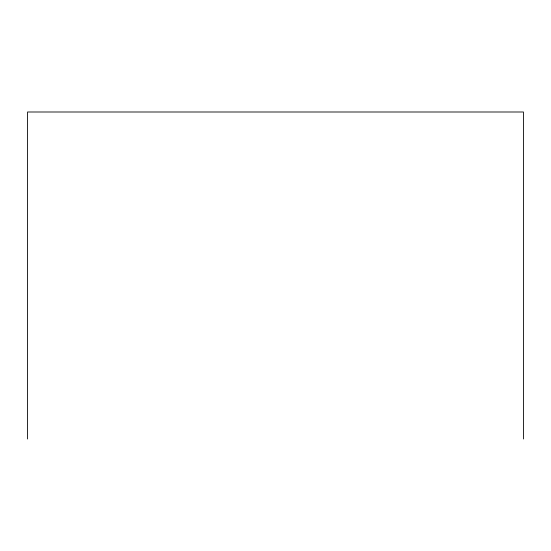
<?xml version="1.0" encoding="UTF-8"?>
<svg xmlns="http://www.w3.org/2000/svg" width="551" height="551" viewBox="0 0 551 551"><rect width="100%" height="100%" fill="white"/><g stroke="black" fill="none" stroke-linecap="round" stroke-linejoin="round"><path stroke-width="0.83" d="M523.45 439.002L523.45 111.998L27.55 111.998L27.55 439.002"/></g></svg>
